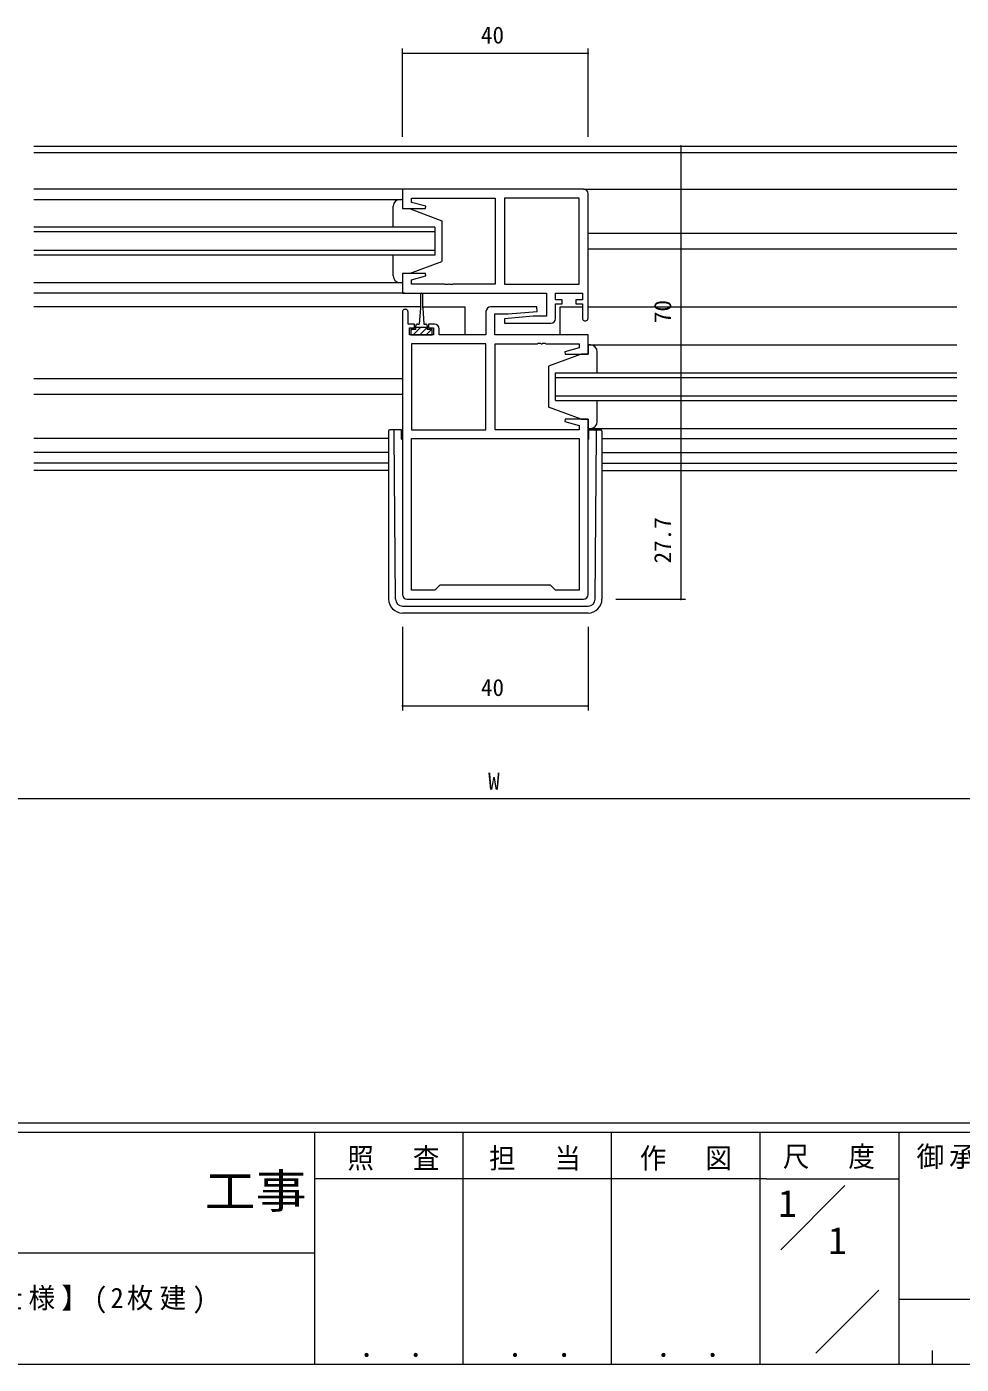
# Model space of a CAD drawing. Units: millimetres, scale not verified. Extents: x -594 to 539, y -420 to 386.
# Drawn here: x 84 to 285.4, y -420 to -131.5 of the extents above; entities that cross this region are included whole.
import ezdxf
from ezdxf.enums import TextEntityAlignment as Align

# ---------------------------------------------------------------- set-up
doc = ezdxf.new("R2010")
doc.units = ezdxf.units.MM
doc.header["$LTSCALE"] = 2
for name, color, linetype, lineweight in [('0-1_YKK_ZWAK', 7, 'Continuous', 9), ('0-3_YKK_11', 7, 'Continuous', 9), ('0-4_YKK_12', 2, 'Continuous', 9), ('0-5_YKK_13', 4, 'Continuous', 9), ('0-6_YKK_D', 6, 'Continuous', 9)]:
    doc.layers.add(name, color=color, linetype=linetype, lineweight=lineweight)
doc.layers.add('0-2_USER1', color=7, linetype='Continuous')
doc.styles.add('ＭＳ ゴシック', font='')
doc.styles.get('ＭＳ ゴシック').set_extended_font_data('MS Gothic')

msp = doc.modelspace()

# ---------------------------------------------------------------- linework, layer by layer
at = {"layer": '0-1_YKK_ZWAK'}
for p, q in [((510, -367.965), (-590, -367.965)), ((456, -369.965), (-590, -369.965)), ((146, -369.965), (146, -419.965)), ((178, -369.965), (178, -419.965)), ((210, -369.965), (210, -419.965)), ((242, -369.965), (242, -419.965)), ((272, -369.965), (272, -419.965)), ((243.406, -379.964), (146, -379.964)), ((243.406, -379.964), (272, -379.964)), ((246.529, -395.302), (260.376, -381.454)), ((-38, -395.964), (146, -395.964)), ((254.103, -417.601), (267.709, -403.995)), ((272, -405.965), (415.999, -405.965)), ((279.2, -416.965), (279.2, -419.965)), ((-590, -419.965), (456, -419.965))]:
    msp.add_line(p, q, dxfattribs=at)
at = {"layer": '0-3_YKK_11'}
for p, q in [((204, -166.565), (165, -166.565)), ((166.93, -168.495), (185, -168.495)), ((185, -168.495), (185, -187.035)), ((187, -168.495), (187, -187.035)), ((203.07, -168.495), (187, -168.495)), ((203.07, -187.035), (203.07, -168.495)), ((203.07, -187.035), (203.07, -168.495)), ((205, -194.365), (205, -167.565)), ((174.042, -187.035), (166.93, -187.035)), ((185, -187.035), (175.958, -187.035)), ((187, -187.035), (203.07, -187.035)), ((165, -188.965), (196.07, -188.965)), ((196.07, -188.965), (196.07, -193.965)), ((198, -188.965), (203.8, -188.965)), ((198, -190.465), (198, -188.965)), ((203.8, -188.965), (203.8, -190.465)), ((165, -193.065), (165, -253.965)), ((187.022, -195.465), (197, -195.465)), ((196.07, -193.965), (193.193, -193.965)), ((205, -197.965), (184.93, -197.965)), ((183, -199.895), (166.93, -199.895)), ((166.93, -199.895), (166.93, -218.435)), ((166.93, -199.895), (166.93, -218.435)), ((183, -218.435), (183, -199.895)), ((185, -199.895), (194.042, -199.895)), ((185, -218.435), (185, -199.895)), ((194.042, -199.895), (194.225, -199.775)), ((205, -253.965), (205, -216.165)), ((166.93, -218.435), (183, -218.435)), ((203.07, -218.435), (185, -218.435)), ((166.93, -253.035), (166.93, -220.365)), ((166.93, -220.365), (203.07, -220.365)), ((166.93, -220.365), (203.07, -220.365)), ((203.07, -220.365), (203.07, -253.035)), ((196.93, -251.965), (173.07, -251.965)), ((166, -254.965), (204, -254.965))]:
    msp.add_line(p, q, dxfattribs=at)
for points in [[(165, -166.565), (165, -170.765), (169.961, -170.765), (170.029, -170.242), (166.93, -169.412), (166.93, -168.495)], [(166.93, -187.035), (166.93, -186.118), (170.029, -185.287), (169.961, -184.765), (165, -184.765), (165, -188.965)], [(175.958, -187.035), (175.775, -187.155), (175.225, -187.155), (175.042, -187.035), (174.958, -187.035), (174.775, -187.155), (174.225, -187.155), (174.042, -187.035)], [(171.9, -195.665), (170.6, -195.665), (170.6, -196.465), (171.7, -196.465), (171.7, -197.965), (166.5, -197.965), (166.5, -196.465), (167.6, -196.465), (167.6, -195.665), (166.2, -195.665), (166.2, -193.065)], [(183, -192.965), (183, -197.965), (172.9, -197.965), (172.9, -196.665)], [(184.93, -197.965), (184.93, -193.465), (187.807, -193.465), (194.02, -192.921), (193.978, -191.965), (184, -191.965)], [(198, -194.465), (198, -191.265), (199.4, -191.265), (199.4, -190.465), (198, -190.465)], [(203.8, -190.465), (202.4, -190.465), (202.4, -191.265), (203.8, -191.265), (203.8, -194.365)], [(193.193, -193.965), (186.98, -194.508), (187.022, -195.465)], [(194.225, -199.775), (194.775, -199.775), (194.958, -199.895), (195.042, -199.895), (195.225, -199.775), (195.775, -199.775), (195.958, -199.895), (203.07, -199.895), (203.07, -200.812), (199.971, -201.642), (200.039, -202.165), (205, -202.165), (205, -197.965)], [(205, -216.165), (200.039, -216.165), (199.971, -216.687), (203.07, -217.518), (203.07, -218.435)], [(173.07, -251.965), (172, -253.035), (166.93, -253.035)], [(203.07, -253.035), (198, -253.035), (196.93, -251.965)]]:
    msp.add_lwpolyline(points, dxfattribs=at)
for centre, radius, start, end in [((204, -167.565), 1, 0, 89.99998), ((165.6, -193.065), 0.6, 359.99998, 180), ((184, -192.965), 1, 90, 179.99998), ((171.9, -196.665), 1, 0, 89.99998), ((197, -194.465), 1, 270, 359.99998), ((204.4, -194.365), 0.6, 179.99998, 0), ((166, -253.965), 1, 180, 269.99998), ((204, -253.965), 1, 270, 359.99998)]:
    msp.add_arc(centre, radius, start, end, dxfattribs=at)
at = {"layer": '0-4_YKK_12'}
for p, q in [((85.5, -157.265), (284.5, -157.265)), ((85.5, -158.665), (284.5, -158.665)), ((165.5, -166.565), (85.5, -166.565)), ((204, -166.565), (284.5, -166.565)), ((85.5, -168.765), (165, -168.766)), ((172, -174.765), (85.5, -174.765)), ((172, -175.765), (85.5, -175.765)), ((172, -174.765), (172, -180.765)), ((205, -176.065), (284.5, -176.065)), ((172, -179.765), (85.5, -179.765)), ((172, -180.765), (85.5, -180.765)), ((205, -179.465), (284.5, -179.465)), ((165, -186.764), (85.5, -186.765)), ((165.5, -188.965), (85.5, -188.965)), ((168.85, -191.965), (85.5, -191.965)), ((169.35, -191.965), (178.5, -191.965)), ((178.5, -197.965), (178.5, -191.965)), ((199, -191.965), (203.8, -191.965)), ((199, -197.965), (199, -191.965)), ((205, -191.965), (284.5, -191.965)), ((205, -200.165), (284.5, -200.165)), ((165, -207.465), (85.5, -207.465)), ((198, -212.165), (198, -206.165)), ((198, -206.165), (284.5, -206.165)), ((198, -207.165), (284.5, -207.165)), ((165, -210.865), (85.5, -210.865)), ((198, -211.165), (284.5, -211.165)), ((198, -212.165), (284.5, -212.165)), ((205, -218.165), (284.5, -218.165)), ((162, -220.365), (85.5, -220.365)), ((208, -220.365), (284.5, -220.365)), ((162, -223.365), (85.5, -223.365)), ((208, -223.365), (284.5, -223.365)), ((162, -225.635), (85.5, -225.635)), ((162, -227.265), (85.5, -227.265)), ((208, -225.635), (284.5, -225.635)), ((208, -227.265), (284.5, -227.265))]:
    msp.add_line(p, q, dxfattribs=at)
at = {"layer": '0-5_YKK_13'}
for p, q in [((164.5, -168.765), (165, -168.765)), ((165, -168.765), (165, -170.765)), ((163, -174.765), (163, -170.265)), ((165, -170.765), (166.5, -170.765)), ((166.5, -170.765), (173.5, -173.365)), ((173.5, -173.365), (173.5, -182.165)), ((163, -185.265), (163, -180.765)), ((166.5, -184.765), (173.5, -182.165)), ((165, -186.765), (164.5, -186.765)), ((165, -184.765), (165, -186.765)), ((166.5, -184.765), (165, -184.765)), ((168.85, -189.215), (168.85, -192.165)), ((169.35, -192.165), (169.35, -189.215)), ((168.85, -192.165), (168.6, -195.665)), ((169.35, -192.165), (169.6, -195.665)), ((167.85, -196.865), (167.85, -196.065)), ((168.25, -195.665), (168.6, -195.665)), ((169.6, -195.665), (169.95, -195.665)), ((170.35, -196.065), (170.35, -196.865)), ((167.85, -196.865), (166.8, -196.865)), ((166.8, -197.047), (166.982, -196.865)), ((166.8, -196.865), (166.8, -197.965)), ((167.297, -197.965), (168.897, -196.365)), ((170.35, -196.365), (167.85, -196.365)), ((168.711, -197.965), (170.311, -196.365)), ((170.125, -197.965), (171.225, -196.865)), ((171.4, -196.865), (170.35, -196.865)), ((205, -200.165), (205, -202.165)), ((205.5, -200.165), (205, -200.165)), ((207, -206.165), (207, -201.665)), ((203.5, -202.165), (196.5, -204.765)), ((196.5, -204.765), (196.5, -213.565)), ((205, -202.165), (203.5, -202.165)), ((207, -216.665), (207, -212.165)), ((203.5, -216.165), (196.5, -213.565)), ((203.5, -216.165), (205, -216.165)), ((205, -216.165), (205, -218.165)), ((162, -218.765), (162, -219.465)), ((163.2, -218.465), (162.3, -218.465)), ((163.5, -218.465), (163.2, -218.465)), ((163.208, -219.465), (163.2, -218.465)), ((164.8, -218.465), (163.5, -218.465)), ((164.8, -220.465), (164.8, -218.465)), ((205, -218.165), (205.5, -218.165)), ((205.2, -218.465), (206.5, -218.465)), ((205.2, -220.465), (205.2, -218.465)), ((206.5, -218.465), (206.8, -218.465)), ((208, -218.765), (208, -219.465)), ((162, -219.465), (162, -254.965)), ((163.488, -254.977), (163.208, -219.465)), ((164.8, -220.465), (165, -220.465)), ((205.2, -220.465), (205, -220.465)), ((206.512, -254.977), (206.792, -219.465)), ((208, -219.465), (208, -254.965)), ((164.988, -256.465), (205.012, -256.465)), ((205, -257.965), (165, -257.965))]:
    msp.add_line(p, q, dxfattribs=at)
for points in [[(166.8, -197.965), (171.4, -197.965), (171.4, -196.865)], [(206.792, -219.465), (206.8, -218.465), (207.7, -218.465)]]:
    msp.add_lwpolyline(points, dxfattribs=at)
for centre, radius, start, end in [((164.5, -170.265), 1.5, 90, 180), ((164.5, -185.265), 1.5, 180, 270), ((169.1, -189.215), 0.25, 0, 180), ((168.25, -196.065), 0.4, 90, 180), ((169.95, -196.065), 0.4, 0, 90), ((205.5, -201.665), 1.5, 0, 90), ((162.3, -218.765), 0.3, 90, 180), ((205.5, -216.665), 1.5, 270, 0), ((207.7, -218.765), 0.3, 0, 90), ((165, -254.965), 3, 180, 270), ((164.988, -254.965), 1.5, 180.45232, 270), ((205, -254.965), 3, 270, 0), ((205.012, -254.965), 1.5, 270, 359.54767)]:
    msp.add_arc(centre, radius, start, end, dxfattribs=at)
at = {"layer": '0-6_YKK_D'}
for p, q in [((165, -155.265), (165, -136.265)), ((165, -137.265), (205, -137.265)), ((205, -155.265), (205, -136.265)), ((211, -157.265), (226, -157.265)), ((225, -157.265), (225, -227.265)), ((211, -227.265), (226, -227.265)), ((211, -227.265), (226, -227.265)), ((225, -227.265), (225, -254.965)), ((211, -254.965), (226, -254.965)), ((165, -260.965), (165, -278.965)), ((205, -260.965), (205, -278.965)), ((165, -277.965), (205, -277.965)), ((-58, -297.965), (428, -297.965))]:
    msp.add_line(p, q, dxfattribs=at)
for centre, start, end in [((165, -137.265), 0, 180), ((165, -137.265), 180, 0), ((205, -137.265), 0, 180), ((205, -137.265), 180, 0), ((225, -157.265), 90, 270), ((225, -157.265), 270, 90), ((225, -227.265), 90, 270), ((225, -227.265), 90, 270), ((225, -227.265), 270, 90), ((225, -227.265), 270, 90), ((225, -254.965), 90, 270), ((225, -254.965), 270, 90), ((165, -277.965), 0, 180), ((165, -277.965), 180, 0), ((205, -277.965), 0, 180), ((205, -277.965), 180, 0)]:
    msp.add_arc(centre, 0.106, start, end, dxfattribs=at)

# ---------------------------------------------------------------- texts
at = {"layer": '0-1_YKK_ZWAK', "color": 3, "style": 'ＭＳ ゴシック', "width": 1.1}
msp.add_text('工事', height=7.331, dxfattribs=at).set_placement((122.331, -388.474), align=Align.BOTTOM_LEFT)
at = {"layer": '0-1_YKK_ZWAK', "char_height": 4.399, "attachment_point": 7, "style": 'ＭＳ ゴシック'}
for s, insert in [('\\T1.24;\\W0.95;照\\~\\~査', (153.127, -378.222)), ('\\T1.24;\\W0.95;担\\~\\~当', (183.649, -378.222)), ('\\T1.24;\\W0.95;作\\~\\~図', (216.171, -378.196)), ('\\T1.24;\\W0.95;尺\\~\\~度', (247.017, -377.875)), ('\\T1.17;御承認印', (275.81, -377.869)), ('\\T1.24;\\W0.95;\\~．\\~．', (152.364, -418.459)), ('\\T1.24;\\W0.95;\\~．\\~．', (184.364, -418.459)), ('\\T1.24;\\W0.95;\\~．\\~．', (216.364, -418.459))]:
    msp.add_mtext(s, dxfattribs=dict(at, insert=insert))
at = {"layer": '0-2_USER1', "style": 'ＭＳ ゴシック'}
for p in [(246, -389.964), (256.762, -397.964)]:
    msp.add_text('1', height=5.865, dxfattribs=at).set_placement(p, align=Align.BOTTOM_LEFT)
at = {"layer": '0-2_USER1', "insert": (-21.543, -409.035), "char_height": 4.399, "attachment_point": 7, "style": 'ＭＳ ゴシック'}
msp.add_mtext('\\T1.24;\\W0.95;EXIMA\\~31\\~引違い窓【緩衝ｺﾞﾑ付仕様】(2枚建)', dxfattribs=at)
at = {"layer": '0-6_YKK_D', "color": 4, "style": 'ＭＳ ゴシック'}
for s, p in [('40', (181.906, -136.265)), ('40', (181.906, -276.965)), ('W', (183.465, -297.165))]:
    msp.add_text(s, height=3.666, dxfattribs=at).set_placement(p, align=Align.BOTTOM_LEFT)
for s, p in [('70', (224, -195.457)), ('27.7', (224, -247.291))]:
    msp.add_text(s, height=3.666, rotation=90, dxfattribs=at).set_placement(p, align=Align.BOTTOM_LEFT)

doc.saveas('drawing.dxf')
